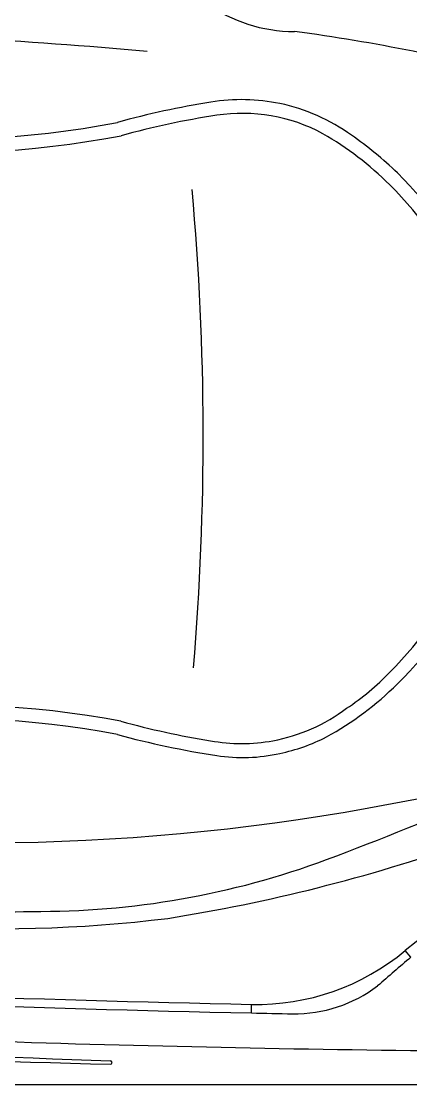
# Model space of a CAD drawing. Header units: inches. Extents: x 0 to 89, y -22 to 129.
# Drawn here: x 21.94 to 33.26, y 0 to 30.87 of the extents above; entities that cross this region are included whole.
import ezdxf

# ---------------------------------------------------------------- set-up
doc = ezdxf.new("R2010")
doc.units = ezdxf.units.IN
doc.header["$MEASUREMENT"] = 0
doc.layers.add('1', color=4, linetype='Continuous')

# ---------------------------------------------------------------- blocks, each defined once
blk = doc.blocks.new('65S5R')
at = {"layer": '1', "color": 3, "linetype": 'Continuous'}
for p, q in [((72.23753398406919, -85.88925041442653), (72.24021877766194, -101.101095729302)), ((72.33747978406919, -85.88758141442653), (72.84246894921571, -100.8828505236268)), ((87.5634469840692, -106.5014195144265), (77.86437625794969, -105.9973219393772)), ((87.57197098406917, -106.6001250144265), (77.7402186919995, -106.6001250144265))]:
    blk.add_line(p, q, dxfattribs=at)
for centre, radius, start, end in [((72.67940444104133, -79.60084788424734), 0.05002823141262165, 1.519342733856552, 180.624791419375), ((870.3492613534693, -69.56976444143933), 797.7829554385158, 180.7204781019591, 182.2502577887366), ((804.092669169866, -61.23499916068553), 731.5939535054194, 181.4380730578663, 183.0599771094799), ((78.83426380668482, -100.0055079088081), 5.3, 183.0599771094774, 265.740327290492), ((78.13946610878784, -100.7044658508399), 5.3, 181.9287961463759, 267.0247975589235), ((78.14767602214394, -100.6990193263412), 4.97, 182.2502577887358, 267.0496646218818), ((77.7402186919995, -101.1001250144265), 5.5, 180.0101123392298, 270), ((112.2244048897016, 348.289057009832), 454.8363371932647, 265.7403272904937, 268.0097047426337), ((114.113468114607, 597.1424726958533), 703.7376911453479, 267.0496646218834, 268.5597041383196), ((87.56588752091997, -106.5509295621646), 0.04957016287187815, 277.0493554382853, 92.82204065677504), ((96.42599600362573, -106.3228734625106), 0.05001911240605591, 268.6756874251768, 87.88842898081356)]:
    blk.add_arc(centre, radius, start, end, dxfattribs=at)
blk.add_ellipse((72.28750688406919, -85.88841591442653), major_axis=(0.00127679489195364, -0.07645912936655902), ratio=0.6535897075210078, start_param=1.570796326794897, end_param=4.71238898038469, dxfattribs=at)
blk = doc.blocks.new('2010TEMPO')
at = {"layer": '1', "color": 3, "linetype": 'Continuous'}
for p, q in [((33.25869990000069, 3.701783699989392), (33.09875290000082, 3.893921899989323)), ((28.62794290000079, 2.083309999989297), (28.63337990000082, 2.333250799989401))]:
    blk.add_line(p, q, dxfattribs=at)
at = {"layer": '1', "color": 4, "linetype": 'Continuous'}
blk.add_lwpolyline([(5.875, 88.87114139999017), (82.99553290000063, 88.87114139999017, -0.4142135623730947), (88.87053290000063, 82.99614139999017), (88.87053290000063, 5.875, -0.4142135623730958), (82.99553290000063, 0), (5.875, 0, -0.4142135623730995), (0, 5.875), (0, 82.99614139999017, -0.4142135623730957)], format="xyb", close=True, dxfattribs=at)
at = {"layer": '1', "color": 3, "linetype": 'Continuous'}
for centre, radius, start, end in [((29.88203549239029, 34.99624865849023), 4.418750331541008, 199.3799188440351, 270.0104173948401), ((22.63380714801269, -23.49225181974521), 54.55351821987112, 75.02244097019071, 82.36399374665598), ((13.40945016363639, -101.3820938971221), 131.9400462102165, 84.69740369803114, 89.348697548971), ((19.66723767032454, 53.93244022543865), 26.48256865741806, 246.0297014021754, 281.0387049723512), ((19.67751276646595, 54.23314370187575), 27.17523742430458, 247.2109190896508, 280.9492043862309), ((31.28090873752149, 4.171481610445426), 24.65250877098645, 98.94772672261976, 105.3912597952178), ((28.34758680623509, 23.14276355024742), 5.456123583321513, 78.26453828307139, 99.50472496038525), ((28.32773711178538, 23.11792148031361), 5.484502534703021, 54.22245276400408, 78.11429079863542), ((31.33407409159554, 3.878258432471966), 24.54911121612514, 98.69977115960252, 105.3413428022866), ((28.36637475822613, 23.27277849265738), 4.928850063474384, 61.65246575264362, 98.69977115960252), ((26.04056716434911, 19.48636485357622), 9.368858321916603, 45.15296896462941, 60.12923074268878), ((25.66160535103973, 19.05179172879934), 10.34426993120292, 45.81930009023261, 55.4090081770961), ((25.66227413254569, 19.0522218464647), 10.34349538626247, 314.1788540101593, 45.82029635893232), ((25.66230686633708, 19.05222812530451), 9.943485728593528, 314.627231281549, 45.37179714280474), ((27.38903658422669, 16.98848880286823), 7.265083539433697, 303.4665176217917, 316.3692944696676), ((26.18556277989364, 18.44422619072907), 9.542903214748291, 298.9737625181507, 314.4696098662924), ((19.7254727113409, -16.56219534284276), 27.59191874905372, 79.31955989884894, 112.4244723486508), ((28.31403166904488, 15.03513794955381), 5.134592628826125, 280.5400936465321, 306.8779415071054), ((19.68336187930777, -16.2604480602821), 26.90402111256785, 79.17167502851176, 111.9330507015218), ((31.46186878559956, 34.7328327946401), 25.07163481353106, 254.6833549875332, 260.7697104178098), ((31.82676771893011, 36.60302607582048), 27.37239947322319, 254.9901776324757, 261.1577082956111), ((28.34305000125346, 15.02202888624777), 5.116463344914395, 259.8375511355989, 280.2474719027443), ((28.35108085468755, 14.91216036321987), 5.407023795648519, 281.8037458752058, 297.0287034806513), ((28.37200389317491, 14.39504773765373), 4.897308929240221, 261.1577082956111, 282.8017585068931), ((20.63563374272826, 71.41581214380119), 64.39732772593507, 264.8356859598776, 284.5041823679466), ((-9.957231174838398, 114.6883904024237), 115.5824472180405, 290.6553974085781, 293.1684505144627), ((18.59298510225085, 53.16728451733275), 48.93095987315776, 278.9399525635523, 289.3558876934044), ((22.44329255988669, 29.08765068546052), 24.05535521613493, 269.51581415485, 290.3638146786203), ((21.32124052133122, 44.0838318855657), 39.55471754912428, 254.7547995400266, 277.0803787817183), ((21.27090039486302, 43.8487265812405), 38.82766823886418, 260.4650167291269, 271.4302111973062), ((354.2929626159419, -369.0098138693086), 491.9115091154366, 130.7398882771315, 130.8880121330398), ((29.87999086600735, 6.056964336824421), 3.998897336865021, 269.2135542791368, 307.1730383512146), ((44.41552074401966, 727.6853956893217), 725.7738264502974, 267.2335723811314, 268.7535611380958), ((40.74578584572942, 617.8979337933863), 616.9475005016774, 266.8259966635802, 269.3433028455564), ((40.16347201964595, 528.8048681538678), 526.8478694457056, 268.7453878753542, 268.8756091808146)]:
    blk.add_arc(centre, radius, start, end, dxfattribs=at)
at = {"layer": '1', "color": 2}
for centre, radius, start, end in [((-52.83748696375733, 18.82339869115845), 80.06477592353114, 355.1884283653934, 5.134217249805745), ((44.67643515960026, -10.01093365287784), 18.09385902593328, 50.25922686628403, 129.78198089119), ((28.78088490575601, 9.079703424312811), 6.748060020015832, 268.7474959000633, 309.78198089119), ((44.62029271952701, 733.5377322797565), 731.3792230353847, 267.2396765342617, 268.7474959000633)]:
    blk.add_arc(centre, radius, start, end, dxfattribs=at)
at = {"layer": '1', "color": 3, "linetype": 'Continuous'}
blk.add_blockref('65S5R', (-71.89494008406837, 106.9676828144159), dxfattribs=at)

msp = doc.modelspace()

# ---------------------------------------------------------------- block references
at = {"layer": '1'}
msp.add_blockref('2010TEMPO', (1.56319401867222e-13, -2.842170943040401e-14), dxfattribs=at)

doc.saveas('drawing.dxf')
